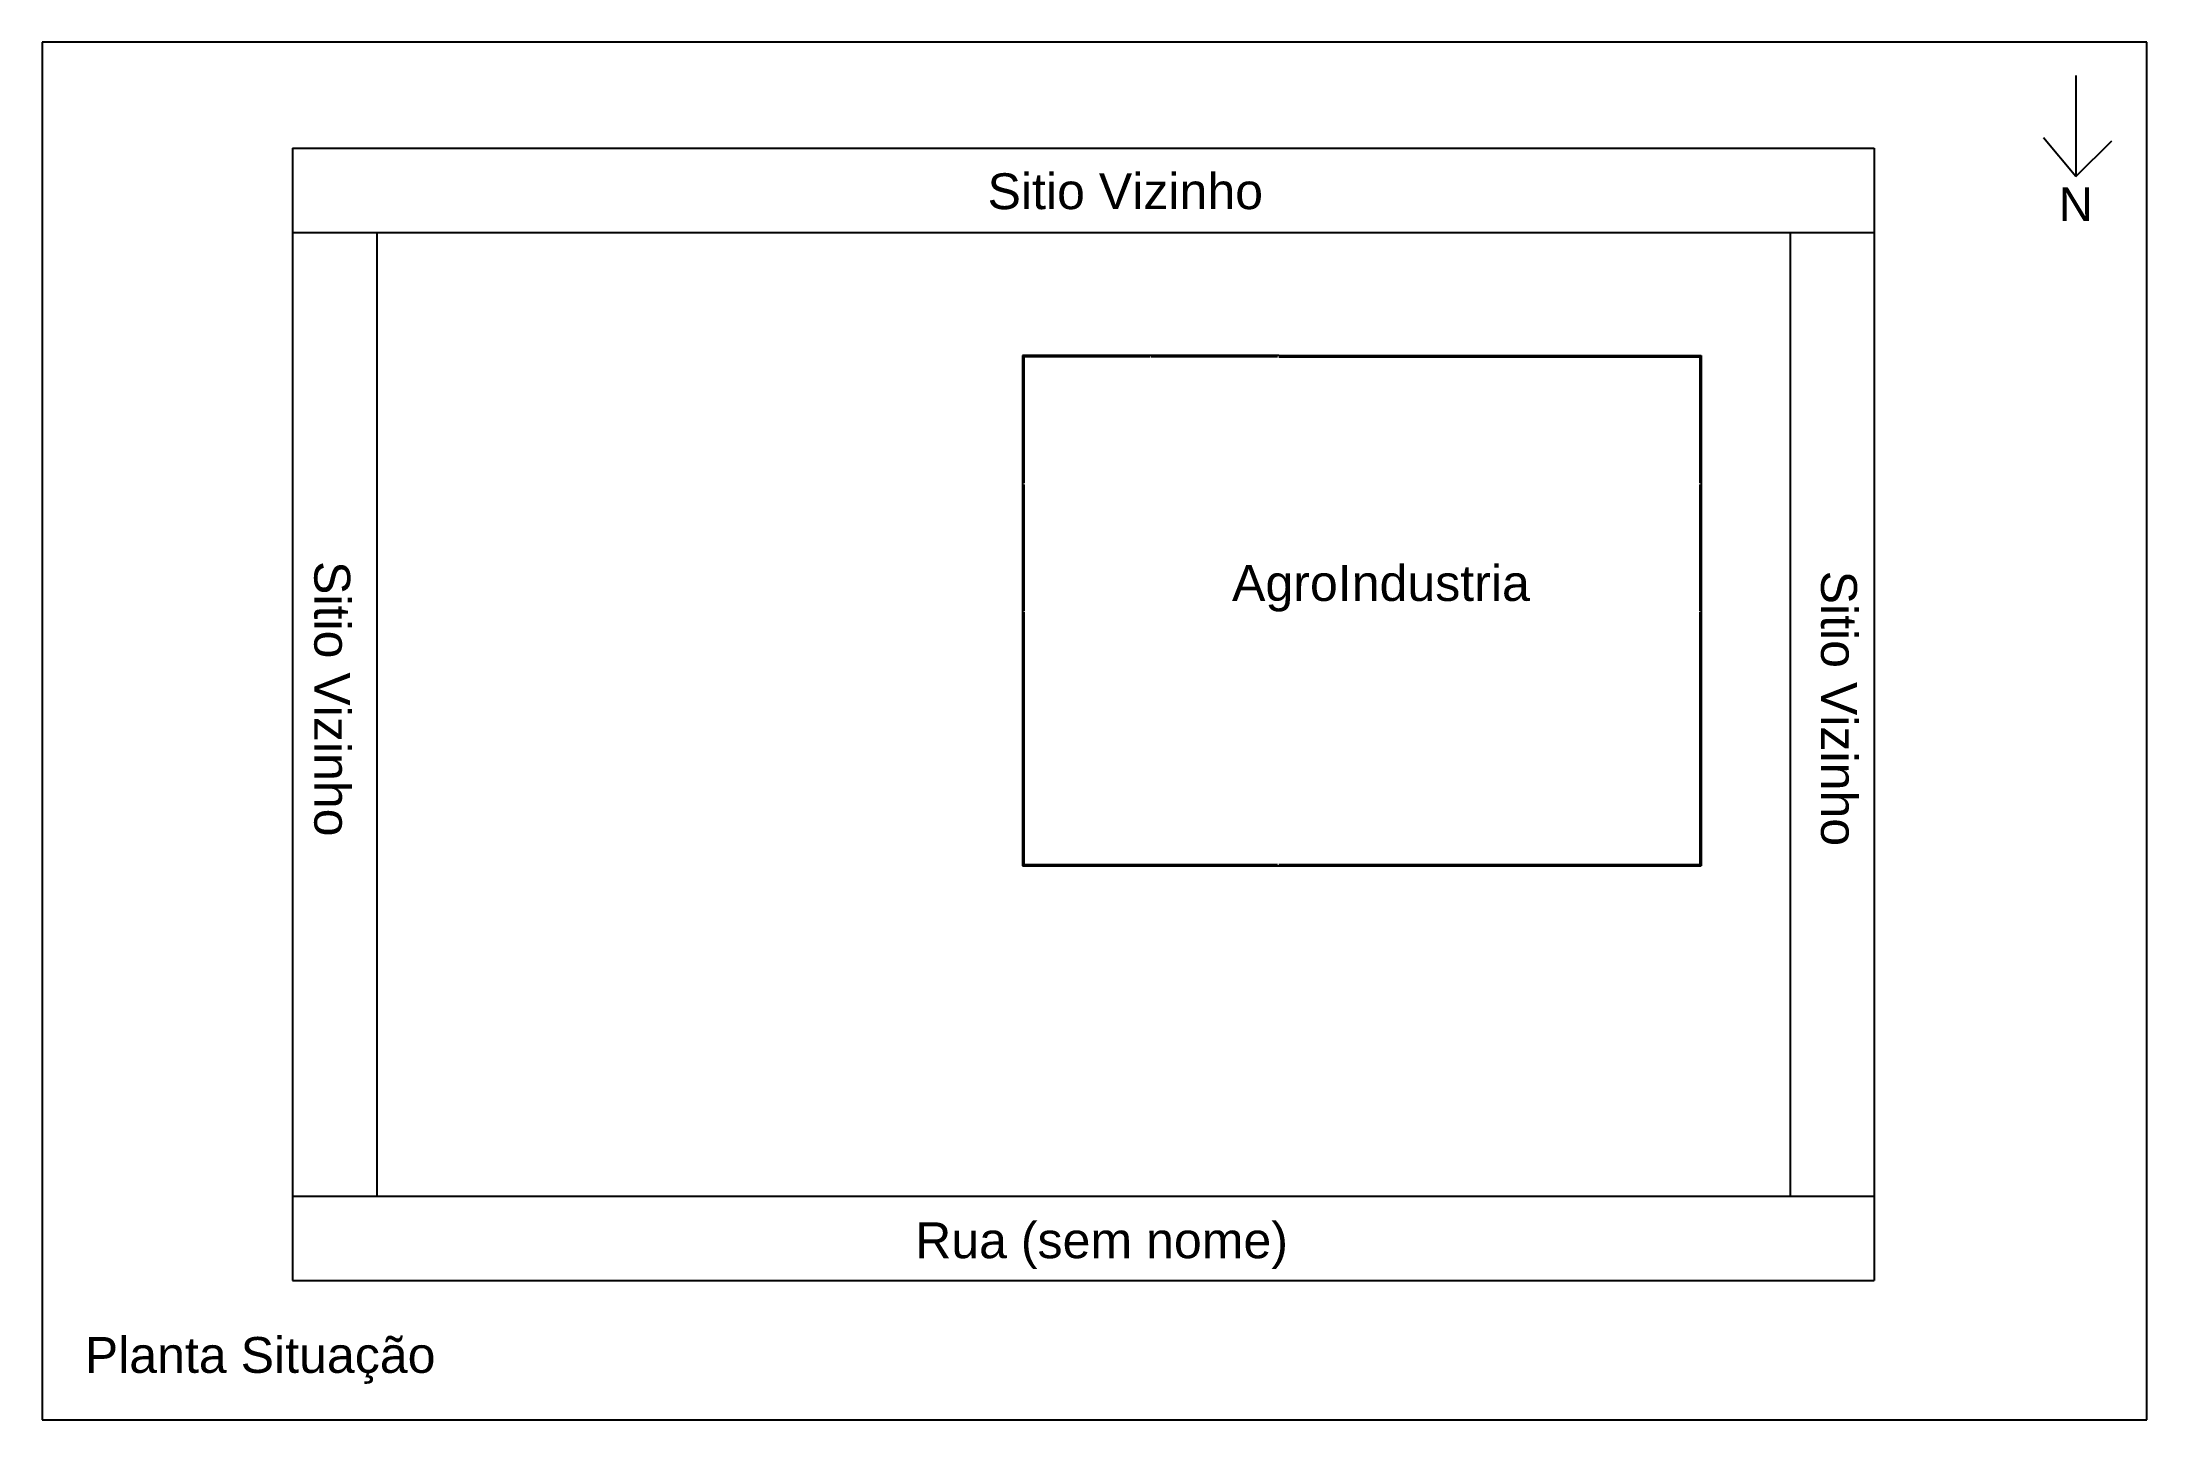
# Model space of a CAD drawing. Header units: millimetres. Extents: x 2943 to 3068, y 1960 to 2042.
import ezdxf

# ---------------------------------------------------------------- set-up
doc = ezdxf.new("R2010")
doc.units = ezdxf.units.MM
doc.styles.get("Standard").update_dxf_attribs({"font": 'arial.ttf'})

msp = doc.modelspace()

# ---------------------------------------------------------------- linework, layer by layer
for p, q in [((3067.83, 2042.06), (2942.84, 2042.06)), ((2942.84, 2042.06), (2942.84, 2036.57)), ((3067.83, 1960.23), (3067.83, 2042.06)), ((3063.61, 2040.08), (3063.61, 2034.08)), ((2942.84, 2036.57), (2942.84, 1960.23)), ((3063.61, 2034.08), (3061.68, 2036.37)), ((3063.61, 2034.08), (3065.74, 2036.19)), ((2957.71, 2035.76), (3051.64, 2035.76)), ((2957.71, 2035.76), (2957.71, 1968.51)), ((3051.64, 2035.76), (3051.64, 1968.51)), ((2957.71, 2030.76), (3051.64, 2030.76)), ((2962.71, 2030.76), (2962.71, 1973.51)), ((3046.64, 2030.76), (3046.64, 1973.51)), ((3001.05, 2023.44), (3001.05, 2015.87)), ((3016.28, 2023.44), (3001.05, 2023.44)), ((3001.13, 2023.37), (3001.13, 2015.87)), ((3008.63, 2023.37), (3001.13, 2023.37)), ((3016.2, 2023.37), (3008.7, 2023.37)), ((3016.28, 2023.44), (3041.35, 2023.44)), ((3016.28, 2023.37), (3041.28, 2023.37)), ((3041.28, 2023.37), (3041.28, 2015.87)), ((3041.35, 2023.44), (3041.35, 1993.14)), ((3001.05, 2015.87), (3001.05, 2008.29)), ((3001.13, 2015.79), (3001.13, 2008.29)), ((3041.28, 2015.79), (3041.28, 2008.29)), ((3001.05, 2008.29), (3001.05, 1993.14)), ((3001.13, 2008.22), (3001.13, 1993.22)), ((3041.28, 2008.22), (3041.28, 1993.22)), ((3001.05, 1993.14), (3016.28, 1993.14)), ((3001.13, 1993.22), (3016.2, 1993.22)), ((3016.28, 1993.22), (3041.35, 1993.22)), ((3016.28, 1993.14), (3041.35, 1993.14)), ((2957.71, 1973.51), (3051.64, 1973.51)), ((2957.71, 1968.51), (3051.64, 1968.51)), ((2942.84, 1960.23), (3067.83, 1960.23))]:
    msp.add_line(p, q)

# ---------------------------------------------------------------- texts
msp.add_text('N', height=2).set_placement((3062.6, 2031.43))
at = {"char_height": 2.1288, "attachment_point": 1}
for s, width, insert in [('Sitio Vizinho', 17.7465, (2998.98, 2034.27)), ('AgroIndustria', 17.532, (3013.5, 2011)), ('Rua (sem nome)', 26.9937, (2994.68, 1971.96)), ('Planta Situação', 34.089, (2945.37, 1965.15))]:
    msp.add_mtext_dynamic_manual_height_columns(s, width=width, gutter_width=2.4, heights=[0], dxfattribs=dict(at, insert=insert))
at = {"char_height": 2.1288, "attachment_point": 1, "rotation": 270}
for insert in [(2961.13, 2011.24), (3050.61, 2010.67)]:
    msp.add_mtext_dynamic_manual_height_columns('Sitio Vizinho', width=17.7465, gutter_width=2.4, heights=[0], dxfattribs=dict(at, insert=insert))

doc.saveas('drawing.dxf')
